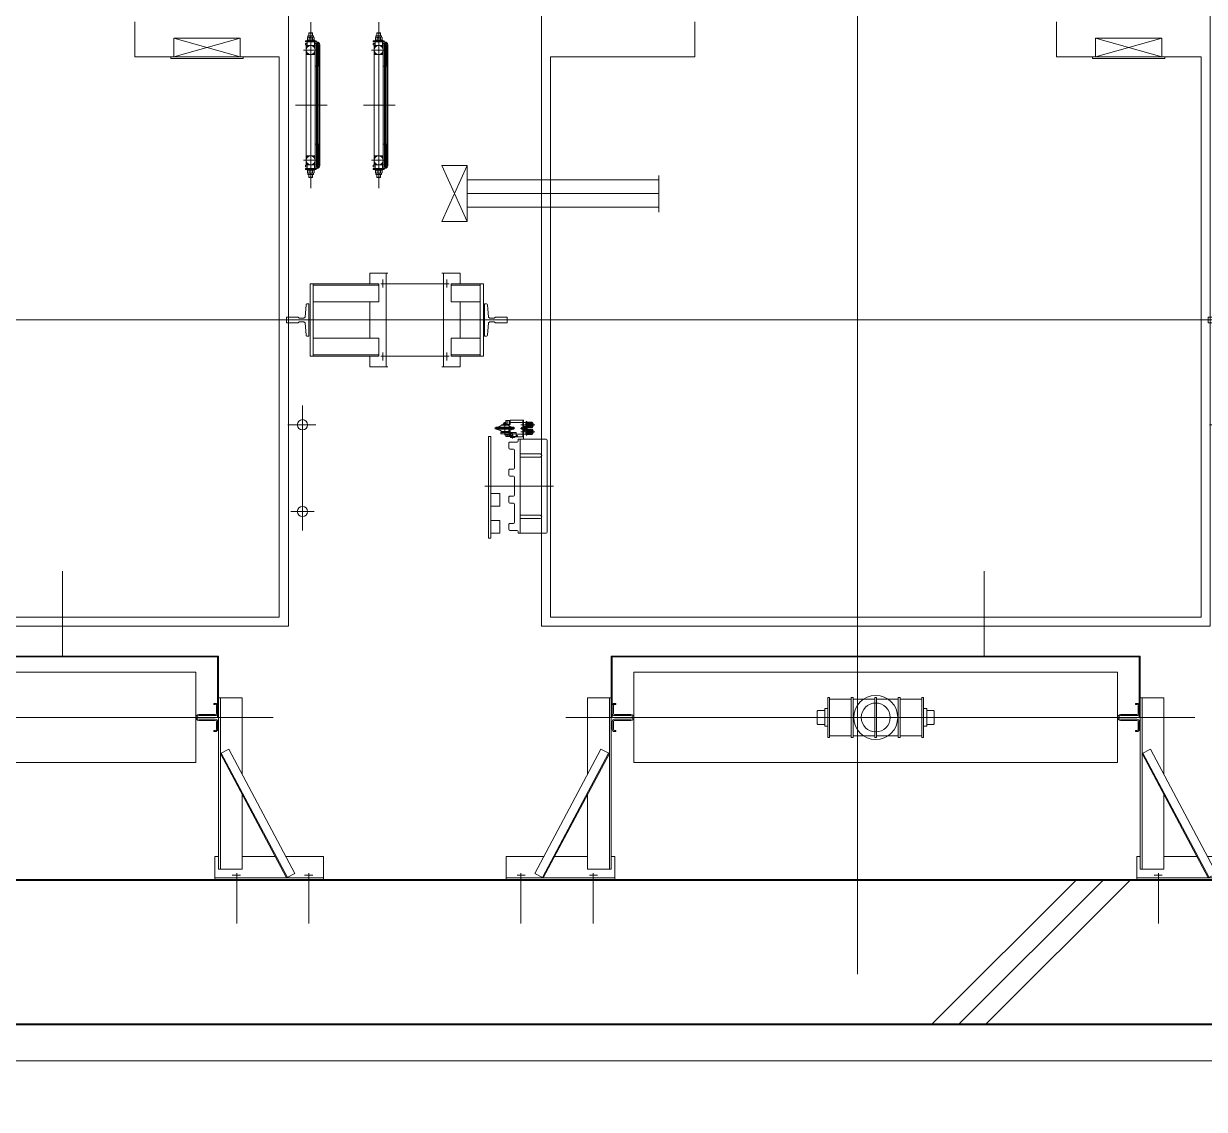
# Model space of a CAD drawing. Header units: millimetres. Extents: x 3546612 to 5615882, y 547008 to 3162891.
# Drawn here: x 5494018 to 5497284, y 2445233 to 2448238 of the extents above; entities that cross this region are included whole.
import ezdxf

# ---------------------------------------------------------------- set-up
doc = ezdxf.new("R2010")
doc.units = ezdxf.units.MM
for name, color, linetype, lineweight in [('XR-평면도$0$A-CNTL', 9, 'Continuous', 15), ('XR-평면도$0$A-CONC-LIN1', 9, 'Continuous', 40), ('XR-평면도$0$A-DWXM-ELEV', 9, 'Continuous', 18), ('XR-평면도$0$A-ELEV-LIN3', 9, 'Continuous', 18)]:
    doc.layers.add(name, color=color, linetype=linetype, lineweight=lineweight)
doc.layers.add('XR-평면도$0$A-CONC-SOLD', color=9, linetype='Continuous')

# ---------------------------------------------------------------- blocks, each defined once
blk = doc.blocks.new('XR-평면도$0$중심선(210216)')
at = {"layer": 'XR-평면도$0$A-CNTL', "ltscale": 300}
blk.add_lwpolyline([(-10000, 106000), (186000, 106000)], dxfattribs=at)
blk = doc.blocks.new('XR-평면도$0$OPBB')
at = {"layer": 'XR-평면도$0$A-DWXM-ELEV'}
for p, q in [((100, 4), (-100, 4)), ((-100, 4), (-100, 0)), ((100, 0), (-100, 0)), ((-92, 0), (92, -52)), ((-92, 0), (-92, -52)), ((100, 4), (100, 0)), ((92, 0), (-92, -52)), ((92, 0), (92, -52)), ((92, -52), (-92, -52))]:
    blk.add_line(p, q, dxfattribs=at)
blk = doc.blocks.new('XR-평면도$0$ELEV_16인승(3호기)')
at = {"layer": 'XR-평면도$0$A-CNTL'}
for p, q in [((1250, -32.1), (1250, 2810)), ((2660, 1000), (-260, 1000))]:
    blk.add_line(p, q, dxfattribs=at)
at = {"layer": 'XR-평면도$0$A-DWXM-ELEV'}
for p, q in [((218, 2670), (218, 2530.5)), ((418, 2670), (418, 2530.5)), ((1982, 2670), (1982, 2530.5)), ((2182, 2670), (2182, 2530.5)), ((178, 2550), (178, 2485)), ((478, 2550), (478, 2485)), ((1922, 2550), (1922, 2485)), ((2222, 2550), (2222, 2485)), ((478, 2544), (178, 2544)), ((230.1, 2536.6), (207.7, 2536.6)), ((280.1, 2544), (256.8, 2531.6)), ((439.7, 2187.6), (256.8, 2531.6)), ((460.7, 2198.8), (277.8, 2542.8)), ((463, 2200), (280.1, 2544)), ((403, 2520), (403, 2312.9)), ((468, 2520), (403, 2520)), ((430.1, 2536.6), (407.7, 2536.6)), ((463, 2520), (463, 2046.1)), ((468, 2520), (468, 2046.1)), ((1922, 2544), (2222, 2544)), ((1932, 2520), (1932, 2046.1)), ((1932, 2520), (1997, 2520)), ((1937, 2200), (2119.9, 2544)), ((1937, 2520), (1937, 2046.1)), ((1939.3, 2198.8), (2122.2, 2542.8)), ((1960.3, 2187.6), (2143.2, 2531.6)), ((1969.9, 2536.6), (1992.3, 2536.6)), ((1997, 2520), (1997, 2312.9)), ((2119.9, 2544), (2143.2, 2531.6)), ((2169.9, 2536.6), (2192.3, 2536.6)), ((281.5, 2485), (178, 2485)), ((403, 2485), (311.5, 2485)), ((468, 2485), (478, 2485)), ((468, 2485), (478, 2485)), ((1932, 2485), (1922, 2485)), ((1932, 2485), (1922, 2485)), ((1997, 2485), (2088.5, 2485)), ((2118.5, 2485), (2222, 2485)), ((403, 2256.6), (403, 2046.1)), ((1997, 2256.6), (1997, 2046.1)), ((1869, 2225), (531, 2225)), ((531, 2225), (531, 1975)), ((1869, 2225), (1869, 1975)), ((463, 2200), (439.7, 2187.6)), ((1937, 2200), (1960.3, 2187.6)), ((471, 2132.8), (471, 2111.2)), ((474.2, 2132.8), (474.2, 2111.2)), ((481, 2139), (477.2, 2139)), ((481, 2135.8), (477.2, 2135.8)), ((481, 2139), (481, 2135.8)), ((1058.9, 2124.5), (1058.9, 2075.5)), ((1067.5, 2124.5), (1058.9, 2124.5)), ((1067.5, 2155), (1067.5, 2045)), ((1072.5, 2155), (1067.5, 2155)), ((1072.5, 2155), (1072.5, 2045)), ((1132.5, 2151), (1072.5, 2151)), ((1132.5, 2155), (1132.5, 2045)), ((1137.5, 2155), (1132.5, 2155)), ((1137.5, 2155), (1137.5, 2045)), ((1137.5, 2151), (1197.5, 2151)), ((1197.5, 2155), (1197.5, 2045)), ((1197.5, 2155), (1202.5, 2155)), ((1202.5, 2155), (1202.5, 2045)), ((1202.5, 2151), (1262.5, 2151)), ((1262.5, 2155), (1262.5, 2045)), ((1262.5, 2155), (1267.5, 2155)), ((1267.5, 2155), (1267.5, 2045)), ((1267.5, 2151), (1327.5, 2151)), ((1327.5, 2155), (1327.5, 2045)), ((1327.5, 2155), (1332.5, 2155)), ((1332.5, 2155), (1332.5, 2045)), ((1332.5, 2124.5), (1341.1, 2124.5)), ((1341.1, 2124.5), (1341.1, 2075.5)), ((1919, 2139), (1922.8, 2139)), ((1919, 2139), (1919, 2135.8)), ((1919, 2135.8), (1922.8, 2135.8)), ((1925.8, 2132.8), (1925.8, 2111.2)), ((1929, 2132.8), (1929, 2111.2)), ((2057.6, 2100), (317.4, 2100)), ((468, 1930), (468, 2100)), ((469.5, 2100), (469.5, 1930)), ((471, 2100), (471, 1930)), ((522.8, 2108.2), (477.2, 2108.2)), ((522.8, 2105), (477.2, 2105)), ((522.8, 2095), (477.2, 2095)), ((522.8, 2091.8), (477.2, 2091.8)), ((1040.1, 2119.6), (1038.1, 2117.6)), ((1038.1, 2117.6), (1038.1, 2082.4)), ((1040.1, 2119.6), (1058.9, 2119.6)), ((1359.9, 2119.6), (1341.1, 2119.6)), ((1359.9, 2119.6), (1361.9, 2117.6)), ((1361.9, 2117.6), (1361.9, 2082.4)), ((1877.2, 2108.2), (1922.8, 2108.2)), ((1877.2, 2105), (1922.8, 2105)), ((1877.2, 2095), (1922.8, 2095)), ((1877.2, 2091.8), (1922.8, 2091.8)), ((1929, 2100), (1929, 1932.2)), ((1930.5, 2100), (1930.5, 1931.1)), ((1932, 2100), (1932, 1930)), ((471, 2088.8), (471, 2067.2)), ((474.2, 2088.8), (474.2, 2067.2)), ((481, 2064.2), (477.2, 2064.2)), ((481, 2061), (477.2, 2061)), ((481, 2064.2), (481, 2061)), ((1038.1, 2082.4), (1040.1, 2080.4)), ((1040.1, 2080.4), (1058.9, 2080.4)), ((1067.5, 2075.5), (1058.9, 2075.5)), ((1332.5, 2075.5), (1341.1, 2075.5)), ((1359.9, 2080.4), (1341.1, 2080.4)), ((1361.9, 2082.4), (1359.9, 2080.4)), ((1919, 2064.2), (1922.8, 2064.2)), ((1919, 2064.2), (1919, 2061)), ((1919, 2061), (1922.8, 2061)), ((1925.8, 2088.8), (1925.8, 2067.2)), ((1929, 2088.8), (1929, 2067.2)), ((468, 2046.1), (403, 2046.1)), ((1072.5, 2045), (1067.5, 2045)), ((1132.5, 2049), (1072.5, 2049)), ((1137.5, 2045), (1132.5, 2045)), ((1137.5, 2049), (1197.5, 2049)), ((1197.5, 2045), (1202.5, 2045)), ((1202.5, 2049), (1262.5, 2049)), ((1262.5, 2045), (1267.5, 2045)), ((1267.5, 2049), (1327.5, 2049)), ((1327.5, 2045), (1332.5, 2045)), ((1932, 2046.1), (1997, 2046.1)), ((1869, 1975), (531, 1975)), ((468, 1932.2), (1929, 1932.2)), ((468, 1931.1), (1930.5, 1931.1)), ((468, 1930), (1932, 1930)), ((275, 1847), (275, 115)), ((275, 1847), (2125, 1847)), ((2125, 1847), (2125, 115)), ((300, 1822), (2100, 1822)), ((300, 1822), (300, 272)), ((2100, 1822), (2100, 272)), ((2271, 1603.5), (2265, 1603.5)), ((2265, 1603.5), (2265, 1322.8)), ((2271, 1603.5), (2271, 1322.8)), ((236, 1582.2), (236, 1236.9)), ((2109, 1587), (2109, 1333)), ((2189, 1590), (2112, 1590)), ((2184, 1590), (2184, 1330)), ((2189, 1585.2), (2189, 1590)), ((2212, 1582.2), (2192, 1582.2)), ((2212, 1582.2), (2202, 1582.2)), ((2215, 1579.2), (2215, 1565.8)), ((2240, 1590), (2240, 1555)), ((2240, 1590), (2265, 1590)), ((2265, 1590), (2265, 1555)), ((2128.5, 1549.5), (2184, 1549.5)), ((2128.5, 1540.5), (2184, 1540.5)), ((2199, 1559.8), (2199, 1510.2)), ((2212, 1562.8), (2202, 1562.8)), ((2212, 1562.8), (2202, 1562.8)), ((2240, 1555), (2265, 1555)), ((204, 1530), (268.5, 1530)), ((2212, 1507.2), (2202, 1507.2)), ((2215, 1504.2), (2215, 1490.8)), ((2240, 1515), (2240, 1480)), ((2240, 1515), (2265, 1515)), ((2265, 1515), (2265, 1480)), ((2199, 1484.8), (2199, 1435.2)), ((2212, 1487.8), (2202, 1487.8)), ((2240, 1480), (2265, 1480)), ((2091.7, 1460), (2281.5, 1460)), ((2199, 1409.8), (2199, 1360.2)), ((2212, 1432.2), (2202, 1432.2)), ((2212, 1412.8), (2202, 1412.8)), ((2215, 1429.2), (2215, 1415.8)), ((2128.5, 1379.5), (2184, 1379.5)), ((2128.5, 1370.5), (2184, 1370.5)), ((2212, 1357.2), (2202, 1357.2)), ((2215, 1354.2), (2215, 1340.8)), ((2189, 1330), (2112, 1330)), ((2143.4, 1309.3), (2168.6, 1309.3)), ((2150, 1314.5), (2150, 1316)), ((2150.4, 1316.5), (2165.5, 1317.5)), ((2150.8, 1309.3), (2169.4, 1309.3)), ((2182.2, 1309.3), (2150.9, 1309.3)), ((2151.2, 1314.1), (2151.2, 1314.9)), ((2151.6, 1315.4), (2166.7, 1316.3)), ((2154.3, 1310.1, 1.1), (2151.7, 1310.1, 1.1)), ((2154.3, 1308.6, 1.1), (2151.7, 1308.6, 1.1)), ((2154.3, 1310.1, 1.1), (2154.3, 1308.6, 1.1)), ((2195.1, 1315.9), (2155.1, 1315.9)), ((2155.1, 1315.9), (2155.1, 1311.8)), ((2160.1, 1311.8), (2155.1, 1311.8)), ((2160.1, 1306.8), (2155.1, 1306.8)), ((2155.1, 1306.8), (2155.1, 1302.7)), ((2155.3, 1315.9), (2155.3, 1301.2)), ((2155.3, 1312.9), (2165.5, 1313.5)), ((2155.3, 1311.7), (2166.7, 1312.3)), ((2155.3, 1307), (2166.7, 1306.4)), ((2155.7, 1313.9, 1.1), (2156.1, 1313.5, 1.1)), ((2156.1, 1313.5, 1.1), (2156.1, 1311.3, 1.1)), ((2167.5, 1311.3, 0.3), (2156.1, 1311.3, 4.2)), ((2156.1, 1311.3, 1.1), (2156.1, 1307.3, 1.1)), ((2168, 1310.9), (2156.1, 1310.9, 1.1)), ((2168, 1307.8), (2156.1, 1307.8, 1.1)), ((2167.5, 1307.3, 0.3), (2156.1, 1307.3, 4.2)), ((2156.1, 1307.3, 1.1), (2156.1, 1305.2, 1.1)), ((2156.2, 1309.3, 1.1), (2156.9, 1309.3, 1.1)), ((2156.8, 1305.6, 1.1), (2156.2, 1309.3, 1.1)), ((2156.9, 1309.4, 1.1), (2156.3, 1313, 1.1)), ((2156.3, 1313, 1.1), (2156.3, 1311.3, 1.1)), ((2156.3, 1313, 1.1), (2157, 1313, 1.1)), ((2157.6, 1309.4, 1.1), (2156.9, 1309.4, 1.1)), ((2156.9, 1309.3, 1.1), (2157.5, 1305.6, 1.1)), ((2157, 1313, 1.1), (2157.6, 1309.4, 1.1)), ((2157.5, 1305.6, 1.1), (2157.5, 1307.3, 1.1)), ((2157.6, 1314.2), (2158.5, 1314.2)), ((2157.6, 1304.2), (2157.6, 1314.2)), ((2158.5, 1314.2), (2158.5, 1304.2)), ((2160.1, 1311.8), (2160.1, 1306.8)), ((2165.5, 1318.5), (2166.7, 1318.5)), ((2165.5, 1317.5), (2165.5, 1318.5)), ((2165.5, 1314.6), (2166.7, 1314.6)), ((2165.5, 1313.5), (2165.5, 1314.6)), ((2166.7, 1300.2), (2166.7, 1318.5)), ((2168, 1310.9), (2167.5, 1311.3)), ((2168, 1307.8), (2167.5, 1307.3)), ((2168, 1307.8), (2168, 1310.9)), ((2168.3, 1315.9), (2168.3, 1302.7)), ((2174.5, 1323, -1.2), (2174.5, 1330)), ((2174.5, 1323), (2174.5, 1277)), ((2174.5, 1323), (2209.5, 1323)), ((2176.1, 1323), (2176.1, 1277)), ((2176.1, 1315.9), (2176.1, 1283.6)), ((2189, 1334.8), (2189, 1330)), ((2191.1, 1322.5), (2191.1, 1319.3)), ((2191.1, 1322.5), (2213.5, 1322.5)), ((2191.1, 1319.3), (2195.1, 1319.3)), ((2212, 1337.8), (2192, 1337.8)), ((2195.1, 1322.5), (2195.1, 1311.8)), ((2237.1, 1315), (2195.1, 1315)), ((2237.1, 1311.8), (2195.1, 1311.8)), ((2199.6, 1325.5), (2210.6, 1325.5)), ((2199.6, 1325.5), (2199.6, 1322.5)), ((2203.6, 1322.5), (2203.6, 1315)), ((2203.6, 1319.3), (2211.6, 1319.3)), ((2203.6, 1318.3), (2211.6, 1318.3)), ((2204.6, 1314.9), (2204.6, 1320.2)), ((2205.1, 1327.8), (2205.1, 1320)), ((2211.6, 1321.2), (2205.6, 1321.2)), ((2211.6, 1313.9), (2205.6, 1313.9)), ((2209.9, 1317.6), (2221.3, 1317.6)), ((2210.3, 1317.6), (2217.9, 1317.6)), ((2210.6, 1325.5), (2210.6, 1322.5)), ((2211.6, 1322.1), (2211.6, 1315)), ((2211.6, 1322.1), (2219.6, 1322.1)), ((2211.6, 1313.9), (2211.6, 1321.2)), ((2211.6, 1319.1), (2219.6, 1319.1)), ((2211.6, 1319.1), (2216.6, 1319.1)), ((2211.6, 1316.1), (2219.6, 1316.1)), ((2211.6, 1316.1), (2216.6, 1316.1)), ((2211.6, 1311.8), (2211.6, 1307.9)), ((2211.6, 1307.9), (2216.3, 1307.9)), ((2213.5, 1322.5), (2213.5, 1322.1)), ((2214.5, 1282), (2214.5, 1318)), ((2216.6, 1316.1), (2216.6, 1319.1)), ((2235.1, 1309.8), (2217.1, 1309.8)), ((2217.1, 1309.8), (2217.1, 1308.5)), ((2235.1, 1308.8), (2217.1, 1308.8)), ((2219.6, 1322.1), (2223.1, 1322.1)), ((2219.6, 1322.1), (2219.6, 1315)), ((2219.6, 1311.8), (2219.6, 1309.8)), ((2231.6, 1311.8), (2220.6, 1311.8)), ((2220.6, 1311.8), (2220.6, 1309.8)), ((2223.1, 1322.1), (2223.1, 1315)), ((2226.1, 1318.9), (2226.1, 1283.1)), ((2231.6, 1311.8), (2231.6, 1309.8)), ((2235.1, 1309.8), (2235.1, 1308.5)), ((2237.1, 1311.8), (2237.1, 1315)), ((2265, 1322.8), (2271, 1322.8)), ((199.4, 1290), (271.6, 1290)), ((276.2, 1290), (201, 1290)), ((2143.4, 1290.2), (2168.6, 1290.2)), ((2150, 1302.7), (2150, 1304.2)), ((2150, 1295.4), (2150, 1296.9)), ((2150, 1283.6), (2150, 1285.1)), ((2150.4, 1302.2), (2165.5, 1301.2)), ((2150.4, 1297.4), (2165.5, 1298.4)), ((2150.4, 1283.1), (2165.5, 1282.1)), ((2182.2, 1290.2), (2150.7, 1290.2)), ((2150.8, 1290.2), (2169.4, 1290.2)), ((2151.2, 1303.8), (2151.2, 1304.6)), ((2151.2, 1295), (2151.2, 1295.8)), ((2151.2, 1284.7), (2151.2, 1285.5)), ((2151.6, 1303.3), (2166.7, 1302.3)), ((2151.6, 1296.3), (2166.7, 1297.2)), ((2151.6, 1284.2), (2166.7, 1283.2)), ((2154.3, 1291, 1.1), (2151.7, 1291, 1.1)), ((2154.3, 1289.5, 1.1), (2151.7, 1289.5, 1.1)), ((2154.3, 1291, 1.1), (2154.3, 1289.5, 1.1)), ((2176.1, 1302.7), (2155.1, 1302.7)), ((2176.1, 1296.8), (2155.1, 1296.8)), ((2155.1, 1296.8), (2155.1, 1292.7)), ((2160.1, 1292.7), (2155.1, 1292.7)), ((2155.1, 1287.7), (2155.1, 1283.6)), ((2160.1, 1287.7), (2155.1, 1287.7)), ((2211.6, 1283.6), (2155.1, 1283.6)), ((2155.3, 1305.8), (2165.5, 1305.2)), ((2155.3, 1296.8), (2155.3, 1282.1)), ((2155.3, 1293.8), (2165.5, 1294.4)), ((2155.3, 1292.6), (2166.7, 1293.2)), ((2155.3, 1287.9), (2166.7, 1287.3)), ((2155.3, 1286.7), (2165.5, 1286.1)), ((2155.7, 1304.8, 1.1), (2156.1, 1305.2, 1.1)), ((2155.7, 1294.8, 1.1), (2156.1, 1294.4, 1.1)), ((2155.7, 1285.7, 1.1), (2156.1, 1286.1, 1.1)), ((2156.1, 1294.4, 1.1), (2156.1, 1292.2, 1.1)), ((2167.5, 1292.2, 0.3), (2156.1, 1292.2, 4.2)), ((2156.1, 1292.2, 1.1), (2156.1, 1288.2, 1.1)), ((2168, 1291.8), (2156.1, 1291.8, 1.1)), ((2168, 1288.7), (2156.1, 1288.7, 1.1)), ((2167.5, 1288.2, 0.3), (2156.1, 1288.2, 4.2)), ((2156.1, 1288.2, 1.1), (2156.1, 1286.1, 1.1)), ((2156.2, 1290.2, 1.1), (2156.9, 1290.2, 1.1)), ((2156.8, 1286.5, 1.1), (2156.2, 1290.2, 1.1)), ((2156.9, 1290.3, 1.1), (2156.3, 1293.9, 1.1)), ((2156.3, 1293.9, 1.1), (2156.3, 1292.2, 1.1)), ((2156.3, 1293.9, 1.1), (2157, 1293.9, 1.1)), ((2157.5, 1305.6, 1.1), (2156.8, 1305.6, 1.1)), ((2157.5, 1286.5, 1.1), (2156.8, 1286.5, 1.1)), ((2157.6, 1290.3, 1.1), (2156.9, 1290.3, 1.1)), ((2156.9, 1290.2, 1.1), (2157.5, 1286.5, 1.1)), ((2157, 1293.9, 1.1), (2157.6, 1290.3, 1.1)), ((2157.5, 1286.5, 1.1), (2157.5, 1288.2, 1.1)), ((2157.6, 1304.2), (2158.5, 1304.2)), ((2157.6, 1295.1), (2158.5, 1295.1)), ((2157.6, 1285.1), (2157.6, 1295.1)), ((2157.6, 1285.1), (2158.5, 1285.1)), ((2158.5, 1295.1), (2158.5, 1285.1)), ((2160.1, 1292.7), (2160.1, 1287.7)), ((2163.3, 1300), (2181.6, 1300, 1.4)), ((2167.7, 1300.9, 1.4), (2164.5, 1300.9, 1.4)), ((2167.7, 1299, 1.4), (2164.5, 1299, 1.4)), ((2165.5, 1304.1), (2165.5, 1305.2)), ((2165.5, 1304.1), (2166.7, 1304.1)), ((2165.5, 1300.2), (2165.5, 1301.2)), ((2165.5, 1300.2), (2166.7, 1300.2)), ((2165.5, 1299.4), (2166.7, 1299.4)), ((2165.5, 1298.4), (2165.5, 1299.4)), ((2165.5, 1295.5), (2166.7, 1295.5)), ((2165.5, 1294.4), (2165.5, 1295.5)), ((2165.5, 1285), (2165.5, 1286.1)), ((2165.5, 1285), (2166.7, 1285)), ((2165.5, 1281.1), (2165.5, 1282.1)), ((2165.5, 1281.1), (2166.7, 1281.1)), ((2166.7, 1281.1), (2166.7, 1299.4)), ((2168, 1291.8), (2167.5, 1292.2)), ((2168, 1288.7), (2167.5, 1288.2)), ((2167.7, 1299, 1.4), (2167.7, 1300.9, 1.4)), ((2168, 1288.7), (2168, 1291.8)), ((2168.3, 1296.8), (2168.3, 1283.6)), ((2169.4, 1305.7, 1.4), (2169.9, 1305.2, 1.4)), ((2169.4, 1294.3, 1.4), (2169.9, 1294.8, 1.4)), ((2169.9, 1302.5, 1.4), (2169.9, 1305.2, 1.4)), ((2169.9, 1297.5, 1.4), (2169.9, 1302.5, 1.4)), ((2170.5, 1302.5, 5.1), (2169.9, 1302.5, 5.3)), ((2170.4, 1301.9, 1.4), (2169.9, 1301.9, 1.4)), ((2170.6, 1298.1, 1.4), (2169.9, 1298.1, 1.4)), ((2169.9, 1294.8, 1.4), (2169.9, 1297.5, 1.4)), ((2170.5, 1297.5, 5.1), (2169.9, 1297.5, 5.3)), ((2170.9, 1304.7), (2170.1, 1300)), ((2170.1, 1300), (2171, 1300)), ((2170.9, 1299.9), (2170.2, 1295.4)), ((2170.2, 1295.4), (2170.2, 1297.5)), ((2170.2, 1295.4), (2171.1, 1295.4)), ((2183.1, 1300), (2170.6, 1300)), ((2171.8, 1304.7), (2170.9, 1304.7)), ((2171.8, 1299.9), (2170.9, 1299.9)), ((2171, 1300), (2171.8, 1304.7)), ((2171.1, 1295.4), (2171.8, 1299.9)), ((2171.8, 1301.9, 1.4), (2171.3, 1301.9, 1.4)), ((2171.8, 1302.5, 4.7), (2171.4, 1302.5, 4.8)), ((2171.8, 1297.5, 4.7), (2171.4, 1297.5, 4.8)), ((2171.8, 1298.1, 1.4), (2171.5, 1298.1, 1.4)), ((2171.6, 1300), (2183.2, 1300)), ((2171.8, 1306.4), (2171.8, 1293.9)), ((2171.8, 1306.4), (2172.9, 1306.4)), ((2171.8, 1304.7), (2171.8, 1302.5)), ((2171.8, 1293.9), (2172.9, 1293.9)), ((2172.9, 1293.9), (2172.9, 1306.4)), ((2179.2, 1302.5, 1.7), (2172.9, 1302.5, 4.3)), ((2179.9, 1301.9, 1.4), (2172.9, 1301.9, 1.4)), ((2179.9, 1298.1, 1.4), (2172.9, 1298.1, 1.4)), ((2179.2, 1297.5, 1.7), (2172.9, 1297.5, 4.3)), ((2174.5, 1277), (2209.5, 1277)), ((2179.9, 1301.9, 1.4), (2179.2, 1302.5, 1.4)), ((2179.9, 1298.1, 1.4), (2179.2, 1297.5, 1.4)), ((2179.9, 1301.9, 1.4), (2179.9, 1298.1, 1.4)), ((2198, 1299.8), (2254.7, 1299.8)), ((2201.1, 1301.5), (2201.1, 1298)), ((2202.1, 1302.5), (2250.1, 1302.5)), ((2202.1, 1297), (2250.1, 1297)), ((2211.6, 1289.3), (2219.6, 1289.3)), ((2211.6, 1289.3), (2211.6, 1277.9)), ((2211.6, 1277.9), (2219.6, 1277.9)), ((2217.1, 1291.1), (2217.1, 1289.8)), ((2235.1, 1290.8), (2217.1, 1290.8)), ((2235.1, 1289.8), (2217.1, 1289.8)), ((2219.6, 1289.8), (2219.6, 1277.9)), ((2219.6, 1277.9), (2223.1, 1277.9)), ((2220.6, 1289.8), (2220.6, 1288.8)), ((2231.6, 1288.8), (2220.6, 1288.8)), ((2230.6, 1288.3), (2221.6, 1288.3)), ((2221.6, 1288.3), (2221.6, 1287.8)), ((2230.6, 1287.8), (2221.6, 1287.8)), ((2223.1, 1288.8), (2223.1, 1288.3)), ((2223.1, 1287.8), (2223.1, 1285.8)), ((2224.1, 1284.8), (2223.1, 1285.8)), ((2223.1, 1285.6), (2223.1, 1277.9)), ((2228.1, 1284.8), (2224.1, 1284.8)), ((2229.1, 1285.8), (2228.1, 1284.8)), ((2229.1, 1288.8), (2229.1, 1288.3)), ((2229.1, 1287.8), (2229.1, 1285.8)), ((2230.6, 1288.3), (2230.6, 1287.8)), ((2231.6, 1289.8), (2231.6, 1288.8)), ((2235.1, 1291.1), (2235.1, 1289.8)), ((2251.1, 1301.5), (2251.1, 1298)), ((0, 1130), (50, 1130)), ((4, 1130), (4, 870)), ((13.4, 1112.1), (13.4, 1089.7)), ((50, 1130), (50, 1100)), ((2350, 1130), (2350, 1100)), ((2400, 1130), (2350, 1130)), ((2386.6, 1112.1), (2386.6, 1089.7)), ((2396, 1130), (2396, 870)), ((-85.9, 1100), (19.5, 1100)), ((25, 1100), (215, 1100)), ((25, 1100), (25, 1050)), ((25, 1096), (206, 1096)), ((206, 1100), (206, 900)), ((215, 1100), (215, 900)), ((2375, 1100), (2285, 1100)), ((2285, 1100), (2285, 900)), ((2294, 1100), (2294, 900)), ((2375, 1096), (2294, 1096)), ((2375, 1100), (2375, 1050)), ((2485.9, 1100), (2380.5, 1100)), ((25, 1050), (206, 1050)), ((50, 1050), (50, 950)), ((2375, 1050), (2294, 1050)), ((2350, 1050), (2350, 950)), ((218, 955.5), (218, 1044.5)), ((223.6, 1044.5), (218, 1044.5)), ((228.8, 1008), (226.1, 1042.1)), ((2271.2, 1008), (2273.9, 1042.1)), ((2276.4, 1044.5), (2282, 1044.5)), ((2282, 955.5), (2282, 1044.5)), ((226.1, 957.9), (228.8, 992)), ((228.8, 1008), (232.1, 1004.8)), ((228.8, 992), (232.1, 995.3)), ((244.8, 1004.8), (232.1, 1004.8)), ((244.8, 995.3), (232.1, 995.3)), ((248, 1008), (244.8, 1004.8)), ((248, 992), (244.8, 995.3)), ((279, 1008), (248, 1008)), ((279, 992), (248, 992)), ((280, 1007), (279, 1008)), ((280, 993), (279, 992)), ((280, 993), (280, 1007)), ((2220, 1007), (2221, 1008)), ((2220, 993), (2220, 1007)), ((2220, 993), (2221, 992)), ((2221, 1008), (2252, 1008)), ((2221, 992), (2252, 992)), ((2252, 1008), (2255.3, 1004.8)), ((2252, 992), (2255.3, 995.3)), ((2255.3, 1004.8), (2267.9, 1004.8)), ((2255.3, 995.3), (2267.9, 995.3)), ((2271.2, 1008), (2267.9, 1004.8)), ((2271.2, 992), (2267.9, 995.3)), ((2273.9, 957.9), (2271.2, 992)), ((25, 950), (206, 950)), ((25, 900), (25, 950)), ((223.6, 955.5), (218, 955.5)), ((2276.4, 955.5), (2282, 955.5)), ((2375, 950), (2294, 950)), ((2375, 900), (2375, 950)), ((-85.9, 900), (19.5, 900)), ((13.4, 887.9), (13.4, 910.3)), ((25, 904), (206, 904)), ((25, 900), (215, 900)), ((50, 900), (50, 870)), ((2375, 900), (2285, 900)), ((2375, 904), (2294, 904)), ((2350, 900), (2350, 870)), ((2485.9, 900), (2380.5, 900)), ((2386.6, 887.9), (2386.6, 910.3)), ((0, 870), (50, 870)), ((2400, 870), (2350, 870)), ((2330, 572.5), (2330, 727.5)), ((2400, 727.5), (2330, 572.5)), ((2330, 727.5), (2400, 572.5)), ((2330, 727.5), (2400, 727.5)), ((1800, 600.3), (1800, 702)), ((1800, 687.5), (2330, 687.5)), ((25, 635.5), (25, 175.5)), ((213, 635.5), (213, 175.5)), ((1800, 650), (2330, 650)), ((20, 604.5), (30, 604.5)), ((25, 540.9), (25, 608.5)), ((208, 604.5), (218, 604.5)), ((213, 540.9), (213, 608.5)), ((1800, 612.5), (2330, 612.5)), ((45.1, 558), (4.9, 558)), ((6, 577.2), (6, 233.8)), ((9.1, 576), (15, 576)), ((35, 580.5), (35, 570.5)), ((233.1, 558), (192.9, 558)), ((194, 577.2), (194, 233.8)), ((197.1, 576), (203, 576)), ((223, 580.5), (223, 570.5)), ((2330, 572.5), (2400, 572.5)), ((12.5, 545.5), (37.5, 545.5)), ((200.5, 545.5), (225.5, 545.5)), ((3, 513), (6, 513)), ((9, 513), (12.5, 513)), ((191, 513), (194, 513)), ((197, 513), (200.5, 513)), ((66.9, 405.5), (-20.5, 405.5)), ((254.9, 405.5), (167.5, 405.5)), ((25, 202.7), (25, 270.2)), ((25, 270.1), (25, 202.5)), ((213, 202.7), (213, 270.2)), ((213, 270.1), (213, 202.5)), ((300, 272), (700, 272)), ((700, 272), (700, 175)), ((1700, 272), (1700, 175)), ((1700, 272), (2100, 272)), ((7.7, 230.5), (10, 230.5)), ((195.7, 230.5), (198, 230.5))]:
    blk.add_line(p, q, dxfattribs=at)
at = {"layer": 'XR-평면도$0$A-DWXM-ELEV', "extrusion": (0, 0, -1)}
blk.add_lwpolyline([(-900, 1930), (-900, 1695.5)], dxfattribs=at)
at = {"layer": 'XR-평면도$0$A-DWXM-ELEV'}
for points in [[(15.8, 585.5), (15.8, 592.8, -0.309401), (20.4, 592.8), (20.4, 585.5)], [(29.6, 585.5), (29.6, 592.8, 0.154701), (20.4, 592.8)], [(29.6, 592.8, -0.309401), (34.2, 592.8), (34.2, 585.5)], [(203.8, 585.5), (203.8, 592.8, -0.309401), (208.4, 592.8), (208.4, 585.5)], [(217.6, 585.5), (217.6, 592.8, 0.154701), (208.4, 592.8)], [(217.6, 592.8, -0.309401), (222.2, 592.8), (222.2, 585.5)], [(10, 580.5), (7.7, 580.5, 0.414214), (0, 572.8), (0, 238.2, 0.414214), (7.7, 230.5, -0.414214), (0, 238.2)], [(15, 570.5), (15, 580.5), (9.3, 580.5, 0.415821), (6, 577.2, 0.309529), (3, 572.8), (3, 238.2, 0.309529), (6, 233.8, -0.309529), (3, 238.2)], [(4, 513), (4, 568.3, -0.279701), (6, 571.6)], [(15, 577.5), (9.3, 577.5, 0.414214), (9, 577.2), (9, 233.8, 0.414214), (9.3, 233.5), (15, 233.5), (9.3, 233.5, -0.414214), (9, 233.8)], [(198, 580.5), (195.7, 580.5, 0.414214), (188, 572.8), (188, 238.2, 0.414214), (195.7, 230.5, -0.414214), (188, 238.2)], [(203, 570.5), (203, 580.5), (197.3, 580.5, 0.415821), (194, 577.2, 0.309529), (191, 572.8), (191, 238.2, 0.309529), (194, 233.8, -0.309529), (191, 238.2)], [(192, 513), (192, 568.3, -0.279701), (194, 571.6)], [(203, 577.5), (197.3, 577.5, 0.414214), (197, 577.2), (197, 233.8, 0.414214), (197.3, 233.5), (203, 233.5), (197.3, 233.5, -0.414214), (197, 233.8)], [(6, 233.8, 0.415821), (9.3, 230.5), (15, 230.5)], [(194, 233.8, 0.415821), (197.3, 230.5), (203, 230.5)], [(29.6, 218.2, -0.154701), (20.4, 218.2, -0.309401), (15.8, 218.2)], [(217.6, 218.2, -0.154701), (208.4, 218.2, -0.309401), (203.8, 218.2)]]:
    blk.add_lwpolyline(points, format="xyb", dxfattribs=at)
for points in [[(33, 597.4), (33, 593.5), (17, 593.5), (17, 597.4)], [(221, 597.4), (221, 593.5), (205, 593.5), (205, 597.4)], [(40, 583.5), (40, 580.5), (10, 580.5), (10, 583.5)], [(37.5, 570.5), (37.5, 240.5), (12.5, 240.5), (12.5, 570.5)], [(228, 583.5), (228, 580.5), (198, 580.5), (198, 583.5)], [(225.5, 570.5), (225.5, 240.5), (200.5, 240.5), (200.5, 570.5)], [(3, 298), (6, 298)], [(9, 298), (12.5, 298)], [(191, 298), (194, 298)], [(197, 298), (200.5, 298)], [(12.5, 265.5), (37.5, 265.5)], [(14, 264), (19.1, 264), (14, 264), (14, 258.9)], [(36, 264), (36, 258.9), (36, 264), (30.9, 264)], [(200.5, 265.5), (225.5, 265.5)], [(202, 264), (207.1, 264), (202, 264), (202, 258.9)], [(224, 264), (224, 258.9), (224, 264), (218.9, 264)], [(45.1, 253), (4.9, 253)], [(9.1, 235), (15, 235)], [(40, 230.5), (40, 227.5), (10, 227.5), (10, 230.5)], [(40, 227.5), (40, 230.5), (10, 230.5), (10, 227.5)], [(14, 242), (14, 247.1), (14, 242), (19.1, 242)], [(15, 230.5), (15, 240.5)], [(15, 239), (15, 238.5), (15, 238.5)], [(36, 242), (30.9, 242), (36, 242), (36, 247.1)], [(35, 230.5), (35, 240.5)], [(40, 235), (40, 239), (35, 239), (40, 239), (40, 235), (35, 235)], [(233.1, 253), (192.9, 253)], [(197.1, 235), (203, 235)], [(228, 230.5), (228, 227.5), (198, 227.5), (198, 230.5)], [(228, 227.5), (228, 230.5), (198, 230.5), (198, 227.5)], [(202, 242), (202, 247.1), (202, 242), (207.1, 242)], [(203, 230.5), (203, 240.5)], [(203, 239), (203, 238.5), (203, 238.5)], [(224, 242), (218.9, 242), (224, 242), (224, 247.1)], [(223, 230.5), (223, 240.5)], [(228, 235), (228, 239), (223, 239), (228, 239), (228, 235), (223, 235)], [(35, 225.5), (15, 225.5), (15, 227.5), (15, 225.5), (35, 225.5), (35, 227.5)], [(33, 217.5), (33, 213.6), (17, 213.6), (17, 217.5)], [(33, 213.6), (33, 217.5), (17, 217.5), (17, 213.6)], [(29, 205.5), (21, 205.5), (20, 206.5), (20, 213.6), (20, 206.5), (21, 205.5), (29, 205.5), (30, 206.5), (30, 213.6), (30, 206.5), (20, 206.5), (30, 206.5)], [(20.4, 225.5), (20.4, 218.2)], [(29.6, 225.5), (29.6, 218.2)], [(34.2, 225.5), (34.2, 218.2)], [(223, 225.5), (203, 225.5), (203, 227.5), (203, 225.5), (223, 225.5), (223, 227.5)], [(221, 217.5), (221, 213.6), (205, 213.6), (205, 217.5)], [(221, 213.6), (221, 217.5), (205, 217.5), (205, 213.6)], [(217, 205.5), (209, 205.5), (208, 206.5), (208, 213.6), (208, 206.5), (209, 205.5), (217, 205.5), (218, 206.5), (218, 213.6), (218, 206.5), (208, 206.5), (218, 206.5)], [(208.4, 225.5), (208.4, 218.2)], [(217.6, 225.5), (217.6, 218.2)], [(222.2, 225.5), (222.2, 218.2)]]:
    blk.add_lwpolyline(points, close=True, dxfattribs=at)
for points in [[(20, 597.4), (20, 604.5), (21, 605.5), (29, 605.5), (30, 604.5), (30, 597.4)], [(208, 597.4), (208, 604.5), (209, 605.5), (217, 605.5), (218, 604.5), (218, 597.4)], [(9, 572), (15, 572), (15, 572.5), (15, 572.5), (15, 572.5)], [(19.1, 569), (14, 569), (14, 563.9)], [(15, 583.5), (15, 585.5), (35, 585.5), (35, 583.5)], [(36, 563.9), (36, 569), (30.9, 569)], [(35, 576), (40, 576), (40, 572), (35, 572)], [(197, 572), (203, 572), (203, 572.5), (203, 572.5), (203, 572.5)], [(207.1, 569), (202, 569), (202, 563.9)], [(203, 583.5), (203, 585.5), (223, 585.5), (223, 583.5)], [(224, 563.9), (224, 569), (218.9, 569)], [(223, 576), (228, 576), (228, 572), (223, 572)], [(14, 552.1), (14, 547), (19.1, 547)], [(30.9, 547), (36, 547), (36, 552.1)], [(202, 552.1), (202, 547), (207.1, 547)], [(218.9, 547), (224, 547), (224, 552.1)], [(9.1, 239), (15, 239), (9, 239)], [(197.1, 239), (203, 239), (197, 239)]]:
    blk.add_lwpolyline(points, dxfattribs=at)
for points in [[(6, 239.4, -0.279701), (4, 242.7), (4, 298), (4, 242.7, 0.279701)], [(194, 239.4, -0.279701), (192, 242.7), (192, 298), (192, 242.7, 0.279701)], [(6, 235.2, -0.092348), (3.4, 236.3, 0.092348)], [(194, 235.2, -0.092348), (191.4, 236.3, 0.092348)], [(15.8, 225.5), (15.8, 218.2, 0.309401), (20.4, 218.2, 0.154701), (29.6, 218.2, 0.309401), (34.2, 218.2, -0.309401), (29.6, 218.2)], [(203.8, 225.5), (203.8, 218.2, 0.309401), (208.4, 218.2, 0.154701), (217.6, 218.2, 0.309401), (222.2, 218.2, -0.309401), (217.6, 218.2)]]:
    blk.add_lwpolyline(points, format="xyb", close=True, dxfattribs=at)
for centre, radius in [((1200, 2100), 61), ((1200, 2100), 61), ((1200, 2100), 40), ((236, 1530), 14.2), ((236, 1290), 14.2), ((25, 558), 12.5), ((213, 558), 12.5), ((25, 253), 12.5), ((25, 253), 12.5), ((213, 253), 12.5), ((213, 253), 12.5)]:
    blk.add_circle(centre, radius, dxfattribs=at)
for centre, radius, start, end in [((477.2, 2132.8), 6.2, 90, 180), ((477.2, 2132.8), 3, 90, 180), ((1922.8, 2132.8), 6.2, 0, 90), ((1922.8, 2132.8), 3, 0, 90), ((477.2, 2111.2), 6.2, 180, 270), ((477.2, 2088.8), 6.2, 90, 180), ((477.2, 2111.2), 3, 180, 270), ((477.2, 2088.8), 3, 90, 180), ((522.8, 2100), 8.2, 270, 90), ((522.8, 2100), 5, 270, 90), ((1877.2, 2100), 8.2, 90, 270), ((1877.2, 2100), 5, 90, 270), ((1922.8, 2111.2), 3, 270, 0), ((1922.8, 2111.2), 6.2, 270, 0), ((1922.8, 2088.8), 6.2, 0, 90), ((1922.8, 2088.8), 3, 0, 90), ((477.2, 2067.2), 6.2, 180, 270), ((477.2, 2067.2), 3, 180, 270), ((1922.8, 2067.2), 3, 270, 0), ((1922.8, 2067.2), 6.2, 270, 0), ((2112, 1587), 3, 90, 180), ((2192, 1585.2), 3, 180, 270), ((2212, 1579.2), 3, 0, 90), ((2128.5, 1545), 4.5, 90, 270), ((2202, 1559.8), 3, 90, 180), ((2212, 1565.8), 3, 270, 0), ((2202, 1510.2), 3, 180, 270), ((2212, 1504.2), 3, 0, 90), ((2202, 1484.8), 3, 90, 180), ((2212, 1490.8), 3, 270, 0), ((2202, 1435.2), 3, 180, 270), ((2202, 1409.8), 3, 90, 180), ((2212, 1429.2), 3, 0, 90), ((2212, 1415.8), 3, 270, 0), ((2128.5, 1375), 4.5, 90, 270), ((2202, 1360.2), 3, 180, 270), ((2212, 1354.2), 3, 0, 90), ((2212, 1340.8), 3, 270, 0), ((2112, 1333), 3, 180, 270), ((2152.9, 1309.3), 5.96, 119.7974, 240.2026), ((2152.9, 1309.3), 4.76, 115.4695, 244.5305), ((2150.5, 1316), 0.5, 93.0857, 180), ((2150.7, 1314.1), 0.5, 295.4695, 0), ((2151.7, 1314.9), 0.5, 93.6982, 180), ((2156.3, 1309.3, 1.1), 4.61, 97.8828, 170.5269), ((2155.3, 1309.3), 3.56, 90, 270), ((2156.3, 1309.3, 1.1), 4.61, 189.4731, 262.1172), ((2155.3, 1309.3), 2.36, 90, 270), ((2192, 1334.8), 3, 90, 180), ((2198.4, 1333.8), 31.5, 276.7434, 306.4626), ((2205.6, 1320.2), 1, 90, 180), ((2205.6, 1314.9), 1, 180, 270), ((2209.5, 1318), 5, 0, 90), ((2253.8, 1333.8), 31.5, 233.5374, 263.2566), ((2152.9, 1290.2), 5.96, 119.7974, 240.2026), ((2152.9, 1290.2), 4.76, 115.4695, 244.5305), ((2150.5, 1302.7), 0.5, 180, 266.9143), ((2150.5, 1296.9), 0.5, 93.0857, 180), ((2150.5, 1283.6), 0.5, 180, 266.9143), ((2150.7, 1304.6), 0.5, 0, 64.5305), ((2150.7, 1295), 0.5, 295.4695, 0), ((2150.7, 1285.5), 0.5, 0, 64.5305), ((2151.7, 1303.8), 0.5, 180, 266.3018), ((2151.7, 1295.8), 0.5, 93.6982, 180), ((2151.7, 1284.7), 0.5, 180, 266.3018), ((2156.3, 1290.2, 1.1), 4.61, 97.8828, 170.5269), ((2155.3, 1290.2), 3.56, 90, 270), ((2156.3, 1290.2, 1.1), 4.61, 189.4731, 262.1172), ((2155.3, 1290.2), 2.36, 90, 270), ((2170.1, 1300, 1.4), 5.77, 97.8828, 170.5269), ((2170.1, 1300, 1.4), 5.77, 189.4731, 262.1172), ((2202.1, 1301.5), 1, 90, 180), ((2202.1, 1298), 1, 180, 270), ((2198.4, 1265.8), 31.5, 53.5374, 83.2566), ((2209.5, 1282), 5, 270, 0), ((2253.8, 1265.8), 31.5, 96.7434, 126.4626), ((2250.1, 1301.5), 1, 0, 90), ((2250.1, 1298), 1, 270, 0), ((223.6, 1042), 2.5, 3.4093, 90), ((2276.4, 1042), 2.5, 90, 176.5907), ((223.6, 958), 2.5, 270, 356.5907), ((2276.4, 958), 2.5, 183.4093, 270), ((7.7, 568.3), 7.7, 102.8199, 123.9246), ((195.7, 568.3), 7.7, 102.8199, 123.9246)]:
    blk.add_arc(centre, radius, start, end, dxfattribs=at)
blk.add_blockref('XR-평면도$0$OPBB', (500, 272), dxfattribs=at)
blk = doc.blocks.new('XR-평면도$0$CORE_01_기준층(220124)')
at = {"layer": 'XR-평면도$0$A-CONC-SOLD'}
h = blk.add_hatch(dxfattribs=at)
h.set_pattern_fill('CONC', color=256, scale=100)
h.set_pattern_definition([(45, (-392000.2, -757620.6), (-2121.32, 2121.32), []), (45, (-392000.2, -757545.6), (-2121.32, 2121.32), []), (45, (-392000.2, -757470.6), (-2121.32, 2121.32), [])])
h.paths.add_polyline_path([(9450, -9450), (9450, -12000), (4500, -12000), (4500, -9450), (5000, -9450), (5000, -9200), (4250, -9200), (4250, -12000), (400, -12000), (400, -8915), (0, -8915), (0, -12400), (9850, -12400), (9850, 0), (1650, 0), (1650, -400), (2400, -400), (2400, -4050), (2650, -4050), (2650, -3650), (3050, -3650), (3050, -3400), (2650, -3400), (2650, -400), (9450, -400), (9450, -3400), (4150, -3400), (4150, -3650), (5250, -3650), (5250, -6550), (2650, -6550), (2650, -5150), (2400, -5150), (2400, -6800), (5900, -6800), (5900, -6550), (5500, -6550), (5500, -3650), (6900, -3650), (6900, -6550), (6500, -6550), (6500, -6800), (7650, -6800), (7650, -6550), (7150, -6550), (7150, -3650), (9450, -3650), (9450, -6550), (8950, -6550), (8950, -6800), (9450, -6800), (9450, -9200), (8850, -9200), (8850, -9450)])
h.paths.add_polyline_path([(6300, -9200), (6300, -9450), (7550, -9450), (7550, -9200)], flags=17)
h.paths.add_polyline_path([(400, -400), (535, -400), (535, 0), (0, 0), (0, -7100), (400, -7100)], flags=17)
at = {"layer": 'XR-평면도$0$A-CONC-LIN1'}
for points in [[(1665, 0), (9850, 0), (9850, -12400), (0, -12400), (0, -8915)], [(7050, -12000), (4500, -12000), (4500, -9450), (5050, -9450), (5050, -9200)], [(8900, -9200), (8900, -9450), (9450, -9450), (9450, -12000), (7050, -12000)]]:
    blk.add_lwpolyline(points, dxfattribs=at)
at = {"rotation": 180}
for p in [(6900, -9450), (9450, -9450)]:
    blk.add_blockref('XR-평면도$0$ELEV_16인승(3호기)', p, dxfattribs=at)

msp = doc.modelspace()

# ---------------------------------------------------------------- linework, layer by layer
at = {"layer": 'XR-평면도$0$A-ELEV-LIN3'}
for points in [[(5433125, 2445467.6), (5443025, 2445467.6), (5443025, 2444867.6), (5444125, 2444867.6), (5444125, 2446367.6), (5443025, 2446367.6), (5443025, 2457867.6), (5483675, 2457867.6), (5483675, 2450867.6), (5488125, 2450867.6), (5488125, 2446367.6), (5487025, 2446367.6), (5487025, 2444867.6), (5488125, 2444867.6), (5488125, 2445467.6), (5498175, 2445467.6), (5498175, 2444867.6), (5498475, 2444867.6), (5498475, 2430167.6)], [(5433125, 2445467.6), (5443025, 2445467.6), (5443025, 2444867.6), (5444125, 2444867.6), (5444125, 2446367.6), (5443025, 2446367.6), (5443025, 2457867.6), (5483675, 2457867.6), (5483675, 2450867.6), (5488125, 2450867.6), (5488125, 2446367.6), (5487025, 2446367.6), (5487025, 2444867.6), (5488125, 2444867.6), (5488125, 2445467.6), (5498175, 2445467.6), (5498175, 2444867.6), (5498475.1, 2444867.6), (5498475.1, 2430167.6)], [(5433125, 2445467.6), (5443025, 2445467.6), (5443025, 2444867.6), (5444125, 2444867.6), (5444125, 2446367.6), (5443025, 2446367.6), (5443025, 2457867.6), (5483675, 2457867.6), (5483675, 2450867.6), (5488125, 2450867.6), (5488125, 2446367.6), (5487025, 2446367.6), (5487025, 2444867.6), (5488125, 2444867.6), (5488125, 2445467.6), (5498175, 2445467.6), (5498175, 2444867.6), (5498475.1, 2444867.6), (5498475.1, 2430167.6)], [(5431925, 2444767.6), (5433225, 2444767.6), (5433225, 2445367.6), (5442925, 2445367.6), (5442925, 2444767.6), (5444225, 2444767.6), (5444225, 2446467.6), (5443125, 2446467.6), (5443125, 2457767.6), (5483575, 2457767.6), (5483575, 2450767.6), (5488025, 2450767.6), (5488025, 2446467.6), (5486925, 2446467.6), (5486925, 2444767.6), (5488225, 2444767.6), (5488225, 2445367.6), (5498075, 2445367.6), (5498075, 2444767.6), (5498375, 2444767.6), (5498375, 2430267.6)], [(5431925, 2444767.6), (5433225, 2444767.6), (5433225, 2445367.6), (5442925, 2445367.6), (5442925, 2444767.6), (5444225, 2444767.6), (5444225, 2446467.6), (5443125, 2446467.6), (5443125, 2457767.6), (5483575, 2457767.6), (5483575, 2450767.6), (5488025, 2450767.6), (5488025, 2446467.6), (5486925, 2446467.6), (5486925, 2444767.6), (5488225, 2444767.6), (5488225, 2445367.6), (5498075, 2445367.6), (5498075, 2444767.6), (5498375.1, 2444767.6), (5498375.1, 2430267.6)], [(5431925, 2444767.6), (5433225, 2444767.6), (5433225, 2445367.6), (5442925, 2445367.6), (5442925, 2444767.6), (5444225, 2444767.6), (5444225, 2446467.6), (5443125, 2446467.6), (5443125, 2457767.6), (5483575, 2457767.6), (5483575, 2450767.6), (5488025, 2450767.6), (5488025, 2446467.6), (5486925, 2446467.6), (5486925, 2444767.6), (5488225, 2444767.6), (5488225, 2445367.6), (5498075, 2445367.6), (5498075, 2444767.6), (5498375.1, 2444767.6), (5498375.1, 2430267.6)]]:
    msp.add_lwpolyline(points, dxfattribs=at)

# ---------------------------------------------------------------- block references
msp.add_blockref('XR-평면도$0$CORE_01_기준층(220124)', (5488125, 2457867.6))
msp.add_blockref('XR-평면도$0$CORE_01_기준층(220124)', (5488125, 2457867.6))
msp.add_blockref('XR-평면도$0$CORE_01_기준층(220124)', (5488125, 2457867.6))
at = {"layer": 'XR-평면도$0$A-CNTL'}
msp.add_blockref('XR-평면도$0$중심선(210216)', (5322575, 2339367.6), dxfattribs=at)

doc.saveas('drawing.dxf')
